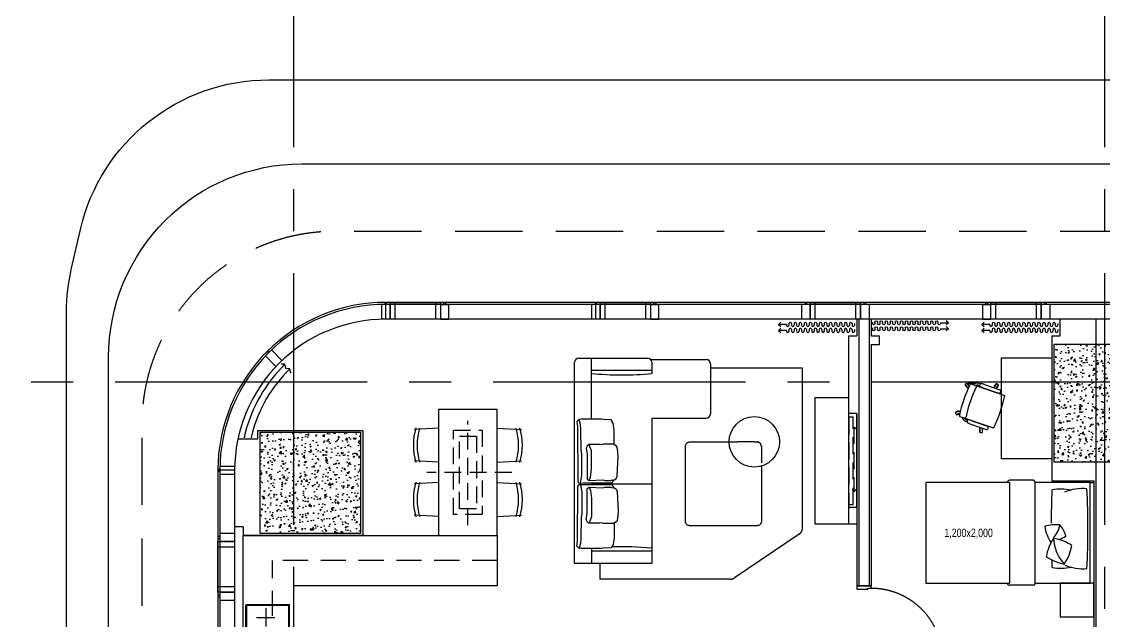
# Model space of a CAD drawing. Header units: millimetres. Extents: x 10000 to 302800, y 6800 to 229018.
# Drawn here: x 176093 to 188978, y 45828 to 52971 of the extents above; entities that cross this region are included whole.
import ezdxf
from ezdxf.enums import TextEntityAlignment as Align

# ---------------------------------------------------------------- set-up
doc = ezdxf.new("R2010")
doc.units = ezdxf.units.MM
doc.header["$LTSCALE"] = 400
doc.header["$MEASUREMENT"] = 0
for name, pattern in [('X-EXT_9F$0$DASHED', [3, 2, -1]), ('X-GRID_5~ROOF$0$CENTER2', [1.125, 0.75, -0.125, 0.125, -0.125]), ('X-ROOM TYPE-SR-2bay corner$0$4402_Xref_Grd Flr Pln$0$HIDDEN', [0.375, 0.25, -0.125]), ('X-ROOM TYPE-SR-2bay corner$0$CONTINOUS', [0]), ('X-ROOM TYPE-SR-2bay corner$0$DASHDOT', [1, 0.5, -0.25, 0, -0.25]), ('X-ROOM TYPE-SR-2bay corner$0$HIDDEN', [0.375, 0.25, -0.125]), ('X-ROOM TYPE-SR-2bay corner$0$X-ROOM TYPE-SR-1.3+1.7Bay$0$X-ROOM TYPE-SR-1.3+1.7Bay$0$HIDDEN2', [4.7625, 3.175, -1.5875]), ('X-ROOM TYPE-SR-2bay corner$0$X-ROOM TYPE-SR-2bay_1$0$PHANTOM2', [1.25, 0.625, -0.125, 0.125, -0.125, 0.125, -0.125])]:
    doc.linetypes.add(name, pattern=pattern)
doc.layers.get('0').update_dxf_attribs({"linetype": 'CONTINUOUS'})
for name, color, linetype in [('A-TXT1', 3, 'CONTINUOUS'), ('X-COL-9F$0$A-COL', 2, 'CONTINUOUS'), ('X-COL-9F$0$A-HAT', 252, 'CONTINUOUS'), ('X-EXT_9F$0$A-ELE3', 4, 'CONTINUOUS'), ('X-EXT_9F$0$A-ELES', 252, 'CONTINUOUS'), ('X-EXT_9F$0$A-OVHD', 7, 'X-EXT_9F$0$DASHED'), ('X-EXT_9F$0$A-WIN', 6, 'CONTINUOUS'), ('X-frame Hotel 9~19F$0$A-251', 251, 'CONTINUOUS'), ('X-frame Hotel 9~19F$0$A-WINF', 4, 'CONTINUOUS'), ('X-GRID_5~ROOF$0$A-CEN1', 1, 'X-GRID_5~ROOF$0$CENTER2'), ('X-ROOM TYPE-SR-2bay corner$0$.WA_Built-in_Lower', 252, 'CONTINUOUS'), ('X-ROOM TYPE-SR-2bay corner$0$.WA_Curtain', 252, 'CONTINUOUS'), ('X-ROOM TYPE-SR-2bay corner$0$.WA_Door Swing', 252, 'CONTINUOUS'), ('X-ROOM TYPE-SR-2bay corner$0$.WA_FP_Furn', 252, 'X-ROOM TYPE-SR-2bay corner$0$CONTINOUS'), ('X-ROOM TYPE-SR-2bay corner$0$.WA_Furn', 252, 'CONTINUOUS'), ('X-ROOM TYPE-SR-2bay corner$0$.WA_Furn hidden', 252, 'CONTINUOUS'), ('X-ROOM TYPE-SR-2bay corner$0$.WA_Light', 252, 'CONTINUOUS'), ('X-ROOM TYPE-SR-2bay corner$0$.WA_Sani-Fix', 252, 'CONTINUOUS'), ('X-ROOM TYPE-SR-2bay corner$0$.WA_Wall-Fin', 252, 'CONTINUOUS'), ('X-ROOM TYPE-SR-2bay corner$0$.WA_Wall-Finish', 252, 'CONTINUOUS'), ('X-ROOM TYPE-SR-2bay corner$0$A-WALD', 7, 'CONTINUOUS'), ('X-ROOM TYPE-SR-2bay corner$0$X-ROOM TYPE-SR-2bay_1$0$__Door-bomba', 252, 'CONTINUOUS'), ('X-ROOM TYPE-SR-2bay corner$0$X-ROOM TYPE-SR-3Bay$0$.WA_Furn', 252, 'CONTINUOUS')]:
    doc.layers.add(name, color=color, linetype=linetype)
doc.styles.add('X-ROOM TYPE-SR-2bay corner$0$Hrtext', font='', dxfattribs={"width": 0.8})
doc.styles.get('X-ROOM TYPE-SR-2bay corner$0$Hrtext').set_extended_font_data('Dotum')
doc.linetypes.add('X-ROOM TYPE-SR-2bay corner$0$BATTING', pattern='A,0.00254,-2.54,[134,ltypeshp.shx,S=2.54,R=0,X=-2.54,Y=0],-5.08,[134,ltypeshp.shx,S=2.54,R=180,X=2.54,Y=0],-2.54', length=10.16254)

# ---------------------------------------------------------------- blocks, each defined once
blk = doc.blocks.new('X-COL-9F$0$1200X1200_5~9F_C6B')
at = {"layer": 'X-COL-9F$0$A-HAT'}
h = blk.add_hatch(dxfattribs=at)
h.set_pattern_fill('AR-CONC', color=256)
h.set_pattern_definition([(50, (-174748.82, -65321.2), (182.18467, -15.93909), [19.05, -209.55]), (355, (-174748.82, -65321.2), (-35.24283, 191.05664), [15.24, -167.64]), (100.451, (-174733.63, -65322.53), (146.9425, 175.11669), [16.19, -178.09]), (46.1842, (-174748.82, -65270.4), (271.07904, -42.04233), [28.575, -314.325]), (96.6356, (-174726.23, -65273.9), (237.40423, 247.42556), [24.285, -267.135]), (351.184, (-174748.82, -65270.4), (237.4046, 247.4251), [22.86, -251.46]), (21, (-174723.42, -65283.1), (151.61488, -102.26552), [19.05, -209.55]), (326, (-174723.42, -65283.1), (61.80203, 184.18797), [15.24, -167.64]), (71.4514, (-174710.78, -65291.63), (213.41649, 81.92286), [16.19, -178.09]), (37.5, (-174748.817, -65321.206), (3.088603, 84.55504), [0, -165.608, 0, -170.18, 0, -168.275]), (7.5, (-174748.82, -65321.21), (66.819663, 100.180575), [0, -97.028, 0, -161.798, 0, -64.135]), (327.5, (-174805.46, -65321.206), (135.590595, -5.728744), [0, -63.5, 0, -198.12, 0, -262.89]), (317.5, (-174830.86, -65321.21), (148.12918, 25.42649), [0, -82.55, 0, -131.572, 0, -186.69])])
h.paths.add_polyline_path([(-600, 1150), (-600, -50), (600, -50), (600, 1150)])
at = {"layer": 'X-COL-9F$0$A-COL'}
blk.add_lwpolyline([(-600, -50), (600, -50), (600, 1150), (-600, 1150)], close=True, dxfattribs=at)
blk = doc.blocks.new('X-COL-9F$0$1200X1400_4~10F_C4A')
at = {"layer": 'X-COL-9F$0$A-HAT'}
h = blk.add_hatch(dxfattribs=at)
h.set_pattern_fill('AR-CONC', color=256)
h.set_pattern_definition([(50, (-225798.82, -65921.2), (182.18467, -15.93909), [19.05, -209.55]), (355, (-225798.82, -65921.2), (-35.24283, 191.05664), [15.24, -167.64]), (100.451, (-225783.63, -65922.53), (146.9425, 175.11669), [16.19, -178.09]), (46.1842, (-225798.82, -65870.4), (271.07904, -42.04233), [28.575, -314.325]), (96.6356, (-225776.23, -65873.9), (237.40423, 247.42556), [24.285, -267.135]), (351.184, (-225798.82, -65870.4), (237.4046, 247.42512), [22.86, -251.46]), (21, (-225773.42, -65883.1), (151.61488, -102.26552), [19.05, -209.55]), (326, (-225773.42, -65883.1), (61.80203, 184.18797), [15.24, -167.64]), (71.4514, (-225760.78, -65891.63), (213.41649, 81.92286), [16.19, -178.09]), (37.5, (-225798.817, -65921.206), (3.088603, 84.555039), [0, -165.608, 0, -170.18, 0, -168.275]), (7.5, (-225798.82, -65921.21), (66.819663, 100.180575), [0, -97.028, 0, -161.798, 0, -64.135]), (327.5, (-225855.46, -65921.206), (135.590595, -5.728744), [0, -63.5, 0, -198.12, 0, -262.89]), (317.5, (-225880.86, -65921.21), (148.12918, 25.42649), [0, -82.55, 0, -131.572, 0, -186.69])])
h.paths.add_polyline_path([(600, 1600), (-600, 1600), (-600, 200), (600, 200)])
at = {"layer": 'X-COL-9F$0$A-COL'}
blk.add_lwpolyline([(-600, 200), (600, 200), (600, 1600), (-600, 1600)], close=True, dxfattribs=at)
blk = doc.blocks.new('X-COL-9F')
at = {"layer": 'X-COL-9F$0$A-COL'}
for name, p in [('X-COL-9F$0$1200X1400_4~10F_C4A', (184199, 65921)), ('X-COL-9F$0$1200X1200_5~9F_C6B', (174749, 65321))]:
    blk.add_blockref(name, p, dxfattribs=at)
blk = doc.blocks.new('X-frame Hotel 9~19F$0$frame_hotel(24Tglass)')
at = {"layer": 'X-frame Hotel 9~19F$0$A-WINF'}
for p, q in [((-50, 250), (50, 250)), ((-50, 74), (-50, 250)), ((50, 250), (50, 74)), ((-50, 74), (50, 74)), ((-11, 74), (-11, 50)), ((-11, 50), (11, 50)), ((11, 50), (11, 74))]:
    blk.add_line(p, q, dxfattribs=at)
blk = doc.blocks.new('X-frame Hotel 9~19F$0$2020082811061200', base_point=(236249, 38521))
at = {"layer": 'X-frame Hotel 9~19F$0$A-251'}
blk.add_line((236149, 38521), (236349, 38521), dxfattribs=at)
blk = doc.blocks.new('X-frame Hotel 9~19F$0$operable window')
for p, q in [((600, 200), (0, 200)), ((0, 200), (0, 0)), ((60, 200), (60, 0)), ((540, 0), (540, 200)), ((600, 0), (600, 200)), ((0, 0), (600, 0))]:
    blk.add_line(p, q)
blk = doc.blocks.new('X-frame Hotel 9~19F')
at = {"layer": 'X-frame Hotel 9~19F$0$A-251'}
for p, q in [((175649, 67821), (175649, 68021)), ((178149, 67821), (178149, 68021))]:
    blk.add_line(p, q, dxfattribs=at)
for p, rotation in [((175649, 68071), 180), ((178149, 68071), 180), ((180649, 68071), 180), ((181349, 68071), 180), ((183499, 68071), 180), ((174199, 67471), 224.9999998126873), ((173599, 66021), 270), ((173599, 65221), 270), ((173599, 64521), 270)]:
    blk.add_blockref('X-frame Hotel 9~19F$0$frame_hotel(24Tglass)', p, dxfattribs=dict(rotation=rotation))
at = {"xscale": -1, "rotation": 180}
for p in [(176349, 68071), (178849, 68071), (182799, 68071)]:
    blk.add_blockref('X-frame Hotel 9~19F$0$frame_hotel(24Tglass)', p, dxfattribs=at)
at = {"layer": 'X-frame Hotel 9~19F$0$A-251', "rotation": 180}
blk.add_blockref('X-frame Hotel 9~19F$0$2020082811061200', (173749, 66021), dxfattribs=at)
at = {"layer": 'X-frame Hotel 9~19F$0$A-WINF', "xscale": -1}
for p in [(176299, 67821), (178799, 67821), (181299, 67821), (183449, 67821)]:
    blk.add_blockref('X-frame Hotel 9~19F$0$operable window', p, dxfattribs=at)
at = {"layer": 'X-frame Hotel 9~19F$0$A-WINF', "xscale": -1.000000000000003, "rotation": 90}
blk.add_blockref('X-frame Hotel 9~19F$0$operable window', (173849, 65171), dxfattribs=at)
blk = doc.blocks.new('X-EXT_9F')
at = {"layer": 'X-EXT_9F$0$A-ELE3', "ltscale": 10}
blk.add_lwpolyline([(195249, 36521), (195249, 35721), (174649, 35721, -0.414214), (172349, 38021), (172349, 67371, -0.414214), (174649, 69671), (187999, 69671), (211949, 68021)], format="xyb", dxfattribs=at)
at = {"layer": 'X-EXT_9F$0$A-ELES'}
blk.add_lwpolyline([(195249, 36521), (195249, 35721), (174149, 35721, -0.414214), (171849, 38021), (171849, 67909, -0.056784), (171908, 68427), (172014, 68889, -0.349216), (174255, 70671), (188899, 70671), (216099, 68021)], format="xyb", dxfattribs=at)
at = {"layer": 'X-EXT_9F$0$A-ELES', "ltscale": 10}
blk.add_lwpolyline([(175649, 36721), (234349, 36721, 0.414214), (236149, 38521), (236149, 66021, 0.414214), (234349, 67821), (175649, 67821, 0.414214), (173849, 66021), (173849, 38521, 0.414214)], format="xyb", close=True, dxfattribs=at)
at = {"layer": 'X-EXT_9F$0$A-OVHD', "flags": 128}
blk.add_lwpolyline([(175049, 35721, -0.414214), (172749, 38021), (172749, 66571, -0.414214), (175049, 68871), (187149, 68871), (208149, 68021)], format="xyb", dxfattribs=at)
at = {"layer": 'X-EXT_9F$0$A-WIN', "ltscale": 10}
for points in [[(175649, 36521), (234349, 36521, 0.414214), (236349, 38521), (236349, 66021, 0.414214), (234349, 68021), (175649, 68021, 0.414214), (173649, 66021), (173649, 38521, 0.414214)], [(175649, 36545), (234349, 36545, 0.414214), (236325, 38521), (236325, 66021, 0.414214), (234349, 67997), (175649, 67997, 0.414214), (173673, 66021), (173673, 38521, 0.414214)]]:
    blk.add_lwpolyline(points, format="xyb", close=True, dxfattribs=at)
blk.add_blockref('X-frame Hotel 9~19F', (0, 0))
blk = doc.blocks.new('X-GRID_5~ROOF')
at = {"layer": 'X-GRID_5~ROOF$0$A-CEN1', "ltscale": 10}
for p, q in [((174549, 81871), (174549, 33068)), ((184199, 81871), (184199, 33068))]:
    blk.add_line(p, q, dxfattribs=at)
blk.add_lwpolyline([(251927, 67071), (158517, 67071)], dxfattribs=at)
blk = doc.blocks.new('X-ROOM TYPE-SR-2bay corner$0$窗帘')
for p, q in [((-375, 53), (-375, 71)), ((-375, -18), (-375, 0)), ((-345, 53), (-345, 71)), ((-345, -18), (-345, 0)), ((-315, 53), (-315, 71)), ((-315, -18), (-315, 0)), ((-285, 53), (-285, 71)), ((-285, -18), (-285, 0)), ((-255, 53), (-255, 71)), ((-255, -18), (-255, 0)), ((-225, 53), (-225, 71)), ((-225, -18), (-225, 0)), ((-195, 53), (-195, 71)), ((-195, -18), (-195, 0)), ((-165, 53), (-165, 71)), ((-165, -18), (-165, 0)), ((-135, 53), (-135, 71)), ((-135, -18), (-135, 0)), ((-105, 53), (-105, 71)), ((-105, -18), (-105, 0)), ((-75, 53), (-75, 71)), ((-75, -18), (-75, 0)), ((-45, 53), (-45, 71)), ((-45, -18), (-45, 0)), ((-15, 53), (-15, 71)), ((-15, -18), (-15, 0)), ((15, 53), (15, 71)), ((15, -18), (15, 0)), ((45, 53), (45, 71)), ((45, -18), (45, 0)), ((75, 53), (75, 71)), ((75, -18), (75, 0)), ((105, 53), (105, 71)), ((105, -18), (105, 0)), ((135, 53), (135, 71)), ((135, -18), (135, 0)), ((165, 53), (165, 71)), ((165, -18), (165, 0)), ((195, 53), (195, 71)), ((195, -18), (195, 0)), ((225, 53), (225, 71)), ((225, -18), (225, 0)), ((255, 53), (255, 71)), ((255, -18), (255, 0)), ((285, 53), (285, 71)), ((285, -18), (285, 0)), ((315, 53), (315, 71)), ((315, -18), (315, 0)), ((345, 53), (345, 71)), ((345, -18), (345, 0)), ((375, 53), (375, 71)), ((375, -18), (375, 0)), ((405, 53), (405, 71)), ((405, -18), (405, 0)), ((435, 62), (435, 71)), ((435, 62), (530, 62)), ((435, -9), (435, 0)), ((530, 62), (502, 87)), ((530, 62), (502, 37)), ((530, -9), (502, 16)), ((435, -9), (530, -9)), ((530, -9), (502, -34))]:
    blk.add_line(p, q)
for centre, start, end in [((-360, 71), 0, 180), ((-360, 0), 0, 180), ((-330, 53), 180, 0), ((-300, 71), 0, 180), ((-300, 0), 0, 180), ((-270, 53), 180, 0), ((-240, 71), 0, 180), ((-240, 0), 0, 180), ((-210, 53), 180, 0), ((-180, 71), 0, 180), ((-180, 0), 0, 180), ((-150, 53), 180, 0), ((-120, 71), 0, 180), ((-120, 0), 0, 180), ((-90, 53), 180, 0), ((-60, 71), 0, 180), ((-60, 0), 0, 180), ((-30, 53), 180, 0), ((0, 71), 0, 180), ((0, 0), 0, 180), ((30, 53), 180, 0), ((60, 71), 0, 180), ((60, 0), 0, 180), ((90, 53), 180, 0), ((120, 71), 0, 180), ((120, 0), 0, 180), ((150, 53), 180, 0), ((180, 71), 0, 180), ((180, 0), 0, 180), ((210, 53), 180, 0), ((240, 71), 0, 180), ((240, 0), 0, 180), ((270, 53), 180, 0), ((300, 71), 0, 180), ((300, 0), 0, 180), ((330, 53), 180, 0), ((360, 71), 0, 180), ((360, 0), 0, 180), ((390, 53), 180, 0), ((420, 71), 0, 180), ((420, 0), 0, 180), ((-330, -18), 180, 0), ((-270, -18), 180, 0), ((-210, -18), 180, 0), ((-150, -18), 180, 0), ((-90, -18), 180, 0), ((-30, -18), 180, 0), ((30, -18), 180, 0), ((90, -18), 180, 0), ((150, -18), 180, 0), ((210, -18), 180, 0), ((270, -18), 180, 0), ((330, -18), 180, 0), ((390, -18), 180, 0)]:
    blk.add_arc(centre, 15, start, end)
blk = doc.blocks.new('X-ROOM TYPE-SR-2bay corner$0$A$C77B47CFB')
at = {"layer": 'X-ROOM TYPE-SR-2bay corner$0$.WA_Furn'}
for p, q in [((50, 0, 0), (50, 920, 0)), ((50, 920, 0), (2447, 920, 0)), ((2497, 870, 0), (2497, 50, 0)), ((230, 720, 0), (50, 720, 0)), ((1010, 720, 0), (990, 720, 0)), ((1000, 720, 0), (1000, 0, 0)), ((1770, 720, 0), (2497, 720, 0)), ((2480, 13, 0), (2480, -648, 0)), ((1783, 0, 0), (50, 0, 0)), ((1783, 0, 0), (1783, -648, 0)), ((2447, 0, 0), (2314, 0, 0)), ((2430, -698, 0), (1833, -698, 0))]:
    blk.add_line(p, q, dxfattribs=at)
at = {"layer": 'X-ROOM TYPE-SR-2bay corner$0$.WA_Furn', "elevation": 0}
for points in [[(534, 447), (357, 447), (276, 462), (236, 486), (232, 535), (236, 550), (230, 600), (231, 666), (230, 738), (230, 793), (230, 842), (235, 869), (235, 869), (256, 891), (320, 883), (579, 883), (698, 881), (785, 881), (894, 881), (932, 881), (963, 881), (990, 872), (991, 858), (993, 849), (990, 814), (990, 471), (955, 457)], [(988, 850), (902, 834), (719, 834), (641, 834), (599, 841), (350, 844), (292, 851), (234, 863)], [(1466, 447), (1643, 447), (1724, 462), (1764, 486), (1768, 535), (1764, 550), (1770, 600), (1769, 666), (1770, 738), (1770, 793), (1770, 842), (1765, 869), (1765, 869), (1744, 891), (1680, 883), (1421, 883), (1302, 881), (1215, 881), (1106, 881), (1068, 881), (1037, 881), (1010, 872), (1009, 858), (1007, 849), (1010, 814), (1010, 471), (1045, 457)], [(1012, 850), (1098, 834), (1281, 834), (1359, 834), (1401, 841), (1650, 844), (1708, 851), (1766, 863)], [(197, 0), (197, 720)], [(960, 745), (922, 732), (825, 720), (606, 720), (567, 734), (531, 746), (530, 753)], [(1040, 745), (1078, 732), (1175, 720), (1394, 720), (1433, 734), (1469, 746), (1470, 753)], [(2350, 0), (2350, 720)]]:
    blk.add_lwpolyline(points, dxfattribs=at)
for points in [[(960, 745), (954, 583), (954, 583), (961, 554), (959, 488), (952, 474), (956, 454), (937, 425), (909, 412), (827, 407), (679, 399), (618, 405), (563, 414), (549, 425), (535, 446), (526, 461), (526, 482), (528, 581), (537, 599), (532, 622), (530, 753), (539, 761), (546, 770), (579, 780), (641, 771), (709, 771), (794, 771), (850, 771), (944, 771), (944, 771)], [(1040, 745), (1046, 583), (1046, 583), (1039, 554), (1041, 488), (1048, 474), (1044, 454), (1063, 425), (1091, 412), (1173, 407), (1321, 399), (1382, 405), (1437, 414), (1451, 425), (1465, 446), (1474, 461), (1474, 482), (1472, 581), (1463, 599), (1468, 622), (1470, 753), (1461, 761), (1454, 770), (1421, 780), (1359, 771), (1291, 771), (1206, 771), (1150, 771), (1056, 771), (1056, 771)]]:
    blk.add_lwpolyline(points, close=True, dxfattribs=at)
at = {"layer": 'X-ROOM TYPE-SR-2bay corner$0$.WA_Furn'}
for centre, radius, start, end in [((2447, 870, 0), 50, 0, 90), ((6032, 355, 0), 3735, 174.3863, 185.4483), ((-3485, 355, 0), 3735, 354.5517, 1.9026), ((2447, 50, 0), 50, 270, 0), ((1833, -648, 0), 50, 180, 270), ((2430, -648, 0), 50, 270, 0)]:
    blk.add_arc(centre, radius, start, end, dxfattribs=at)
blk = doc.blocks.new('X-ROOM TYPE-SR-2bay corner$0$DOOR-900')
at = {"linetype": 'X-ROOM TYPE-SR-2bay corner$0$X-ROOM TYPE-SR-2bay_1$0$PHANTOM2', "ltscale": 200}
blk.add_arc((-28, -85), 844, 180, 270, dxfattribs=at)
at = {"layer": 'X-ROOM TYPE-SR-2bay corner$0$X-ROOM TYPE-SR-2bay_1$0$__Door-bomba'}
for points in [[(-900, 85), (-860, 85), (-860, -45), (-872, -45), (-872, -85), (-900, -85)], [(0, 85), (-40, 85), (-40, -45), (-28, -45), (-28, -85), (0, -85)], [(-28, -85), (-28, -929), (-68, -929), (-68, -85)]]:
    blk.add_lwpolyline(points, close=True, dxfattribs=at)
blk = doc.blocks.new('X-ROOM TYPE-SR-2bay corner$0$X-ROOM TYPE-SR-3Bay$0$X-ROOM TYPE-SR-3Bay$0$A$Ca1b52838')
at = {"layer": 'X-ROOM TYPE-SR-2bay corner$0$.WA_Sani-Fix', "ltscale": 150}
for p, q in [((420, 390), (420, 170)), ((130, 260), (130, 90)), ((530, 280), (310, 280)), ((215, 175), (45, 175))]:
    blk.add_line(p, q, dxfattribs=at)
blk.add_lwpolyline([(10, 515), (565, 515, -0.414214), (575, 505), (575, 10, -0.414214), (565, 0), (10, 0, -0.414214), (0, 10), (0, 505, -0.414214)], format="xyb", close=True, dxfattribs=at)
blk.add_lwpolyline([(10, 505), (565, 505), (565, 10), (10, 10)], close=True, dxfattribs=at)
blk.add_circle((130, 390), 80, dxfattribs=at)
blk = doc.blocks.new('X-ROOM TYPE-SR-2bay corner')
at = {"linetype": 'X-ROOM TYPE-SR-2bay corner$0$X-ROOM TYPE-SR-1.3+1.7Bay$0$X-ROOM TYPE-SR-1.3+1.7Bay$0$HIDDEN2', "ltscale": 0.2}
blk.add_arc((183355, 65885), 16.6, 0, 90, dxfattribs=at)
at = {"layer": 'X-ROOM TYPE-SR-2bay corner$0$.WA_Built-in_Lower', "linetype": 'X-ROOM TYPE-SR-2bay corner$0$HIDDEN', "ltscale": 3}
for p in [(176974, 64946), (174299, 63386)]:
    blk.add_line(p, (174299, 64946), dxfattribs=at)
at = {"layer": 'X-ROOM TYPE-SR-2bay corner$0$.WA_Built-in_Lower'}
blk.add_lwpolyline([(173949, 63036), (173949, 65246), (176974, 65246), (176974, 64646), (174549, 64646), (174549, 63636)], dxfattribs=at)
at = {"layer": 'X-ROOM TYPE-SR-2bay corner$0$.WA_FP_Furn', "ltscale": 0.2}
for p, q in [((182544, 67047), (182562, 67060)), ((182567, 67012), (182544, 67045)), ((182545, 67043), (182544, 67042)), ((182588, 67026), (182565, 67060)), ((182567, 67012), (182578, 66996)), ((182570, 67008), (182569, 67007)), ((182658, 67053), (182577, 67053)), ((182588, 67027), (182590, 67023)), ((182612, 67052), (183015, 66913)), ((182715, 67029), (182699, 67034)), ((182722, 67050), (182706, 67056)), ((182758, 67004), (182942, 66941)), ((182771, 67043), (182956, 66980)), ((182894, 67021), (182881, 67005)), ((182891, 67017), (182890, 67018)), ((182894, 67021), (182918, 67053)), ((182915, 67006), (182908, 66996)), ((182912, 67001), (182912, 67002)), ((182914, 67005), (182939, 67038)), ((182917, 67051), (182916, 67052)), ((182921, 67054), (182939, 67040)), ((182937, 67036), (182938, 67035)), ((182434, 66687), (182427, 66708)), ((182467, 66722), (182429, 66711)), ((182475, 66698), (182436, 66686)), ((182439, 66687), (182439, 66685)), ((182467, 66722), (182486, 66729)), ((182472, 66725), (182472, 66724)), ((182474, 66698), (182479, 66699)), ((182479, 66663), (182881, 66525)), ((182480, 66699), (182480, 66698)), ((182573, 66618), (182557, 66624)), ((176274, 66523), (175987, 66507)), ((176974, 66523), (177261, 66507)), ((182566, 66597), (182550, 66602)), ((182609, 66572), (182793, 66508)), ((182622, 66611), (182807, 66547)), ((182719, 66519), (182718, 66519)), ((182719, 66514), (182718, 66473)), ((182719, 66513), (182719, 66534)), ((182745, 66514), (182744, 66473)), ((182745, 66513), (182745, 66525)), ((182746, 66518), (182745, 66518)), ((182719, 66476), (182717, 66476)), ((182720, 66472), (182742, 66471)), ((182744, 66476), (182745, 66475)), ((176274, 66116), (175987, 66132)), ((176974, 66116), (177261, 66132)), ((176274, 65876), (175987, 65861)), ((176974, 65876), (177261, 65861)), ((183071, 65876), (182074, 65876)), ((182074, 65876), (182074, 64676)), ((183355, 65902), (183071, 65902)), ((183071, 65876), (183071, 64676)), ((183371, 65885), (183371, 64667)), ((176274, 65470), (175987, 65485)), ((176974, 65470), (177261, 65485)), ((182074, 64676), (183071, 64676)), ((183355, 64651), (183071, 64651))]:
    blk.add_line(p, q, dxfattribs=at)
at = {"layer": 'X-ROOM TYPE-SR-2bay corner$0$.WA_FP_Furn', "ltscale": 300}
blk.add_line((181154, 66697), (181154, 65577), dxfattribs=at)
at = {"layer": 'X-ROOM TYPE-SR-2bay corner$0$.WA_FP_Furn', "linetype": 'X-ROOM TYPE-SR-2bay corner$0$HIDDEN', "ltscale": 2}
for p, q in [((180030, 66359), (179734, 66359)), ((180117, 66309), (180117, 66072))]:
    blk.add_line(p, q, dxfattribs=at)
at = {"layer": 'X-ROOM TYPE-SR-2bay corner$0$.WA_FP_Furn', "linetype": 'X-ROOM TYPE-SR-2bay corner$0$DASHDOT', "ltscale": 300}
blk.add_line((178194, 64910), (178194, 64723), dxfattribs=at)
at = {"layer": 'X-ROOM TYPE-SR-2bay corner$0$.WA_FP_Furn', "ltscale": 0.2}
for points in [[(183574, 67359), (183574, 66159), (182974, 66159), (182974, 67359)], [(176274, 65246), (176974, 65246), (176974, 66746), (176274, 66746)], [(184031, 64676), (184031, 65876), (184074, 65876), (184074, 64676)], [(183674, 64676), (183674, 64276), (184074, 64276), (184074, 64676)]]:
    blk.add_lwpolyline(points, close=True, dxfattribs=at)
at = {"layer": 'X-ROOM TYPE-SR-2bay corner$0$.WA_FP_Furn', "linetype": 'X-ROOM TYPE-SR-2bay corner$0$DASHDOT', "ltscale": 300}
for points in [[(179512, 67241), (180604, 67243), (180604, 67243)], [(180604, 67243), (180604, 65348)]]:
    blk.add_lwpolyline(points, dxfattribs=at)
at = {"layer": 'X-ROOM TYPE-SR-2bay corner$0$.WA_FP_Furn', "ltscale": 300}
blk.add_lwpolyline([(181154, 66883), (180754, 66883), (180754, 65383), (181154, 65383)], dxfattribs=at)
at = {"layer": 'X-ROOM TYPE-SR-2bay corner$0$.WA_FP_Furn', "ltscale": 200}
blk.add_lwpolyline([(180117, 66072), (180117, 65411, -0.414214), (180067, 65361), (179264, 65361, -0.414214), (179214, 65411), (179214, 66309, -0.414214), (179264, 66359), (179834, 66359)], format="xyb", dxfattribs=at)
at = {"layer": 'X-ROOM TYPE-SR-2bay corner$0$.WA_FP_Furn', "linetype": 'X-ROOM TYPE-SR-2bay corner$0$HIDDEN', "ltscale": 2}
blk.add_lwpolyline([(180030, 66359), (180067, 66359, -0.414214), (180117, 66309)], format="xyb", dxfattribs=at)
at = {"layer": 'X-ROOM TYPE-SR-2bay corner$0$.WA_FP_Furn', "ltscale": 0.2}
blk.add_lwpolyline([(183371, 64676), (184029, 64676), (184029, 65876), (183371, 65876)], dxfattribs=at)
at = {"layer": 'X-ROOM TYPE-SR-2bay corner$0$.WA_FP_Furn', "linetype": 'X-ROOM TYPE-SR-2bay corner$0$DASHDOT', "ltscale": 300}
blk.add_lwpolyline([(180568, 65260), (179799, 64740, -0.149832), (179743, 64723), (178194, 64723)], format="xyb", dxfattribs=at)
at = {"layer": 'X-ROOM TYPE-SR-2bay corner$0$.WA_FP_Furn', "ltscale": 0.2}
for centre, radius, start, end in [((183981, 66364), 1539, 153.6322, 168.4104), ((182547, 67039), 4.28, 124.9774, 207.4744), ((182657, 67096), 128, 207.4744, 223.3311), ((182545, 67046), 1.71, 124.9774, 214.9774), ((184058, 66337), 1539, 154.0712, 167.9699), ((182567, 67011), 4.28, 223.3311, 304.9774), ((182478, 66971), 128, 26.6881, 42.4804), ((182610, 67043), 8.55, 70.9774, 153.6322), ((182685, 66994), 65.2, 70.9774, 132.8241), ((182659, 67017), 17.1, 334.0712, 70.9774), ((182685, 66994), 42.5, 70.9774, 114.5616), ((182744, 67031), 28.9, 124.3662, 197.5886), ((182717, 67023), 1.05, 231.7919, 238.4115), ((182769, 67109), 101, 238.4115, 245.7023), ((182727, 67054), 1.05, 83.5433, 90.1629), ((182716, 66954), 101, 76.2525, 83.5433), ((182832, 67247), 253, 245.7023, 248.7872), ((182680, 66807), 253, 73.1675, 76.2525), ((182922, 67478), 501, 248.7872, 250.9774), ((182608, 66569), 501, 70.9774, 73.1675), ((183002, 66962), 128, 135.4744, 151.3311), ((182893, 67021), 4.28, 151.3311, 232.9774), ((182913, 67048), 4.28, 52.9774, 135.4744), ((182915, 67004), 4.28, 232.9774, 314.6237), ((182920, 67052), 1.71, 53.5043, 143.5043), ((182828, 67093), 128, 314.6237, 330.4804), ((182936, 67032), 4.28, 330.4804, 52.9774), ((182937, 67039), 1.71, 322.9774, 52.9774), ((181506, 67217), 1539, 333.2648, 348.6026), ((182947, 66954), 14.3, 250.9774, 277.4074), ((182947, 66958), 17.7, 277.4074, 301.1718), ((182951, 66966), 14.3, 44.5474, 70.9774), ((182945, 66960), 20.7, 301.1718, 321.9338), ((182949, 66964), 17.7, 20.783, 44.5474), ((182942, 66963), 24.6, 321.9338, 340.9774), ((182946, 66963), 20.7, 0.0209, 20.783), ((182942, 66963), 24.6, 340.9774, 0.0209), ((182435, 66714), 4.28, 114.4804, 196.9774), ((182486, 66601), 128, 98.6237, 114.4804), ((182436, 66688), 1.71, 196.9774, 286.9774), ((182443, 66687), 4.28, 196.9774, 279.4744), ((182423, 66809), 128, 279.4744, 295.3311), ((182468, 66723), 4.28, 16.9774, 98.6237), ((182482, 66671), 8.55, 168.4104, 250.9774), ((182476, 66697), 4.28, 295.3311, 16.9774), ((182571, 66664), 65.2, 189.1307, 250.9774), ((182536, 66661), 17.1, 250.9774, 347.9699), ((182571, 66664), 42.5, 207.3932, 250.9774), ((182595, 66599), 28.9, 124.3662, 197.5886), ((182578, 66621), 1.05, 83.5433, 90.1629), ((182567, 66522), 101, 76.2525, 83.5433), ((182531, 66375), 253, 73.1675, 76.2525), ((182459, 66137), 501, 70.9774, 73.1675), ((176726, 66320), 750, 163.9294, 196.0706), ((176726, 66320), 705, 163.2466, 196.7534), ((176523, 66320), 705, 343.2466, 16.7534), ((176523, 66320), 750, 343.9294, 16.0706), ((182568, 66591), 1.05, 231.7919, 238.4115), ((182620, 66676), 101, 238.4115, 245.7023), ((182683, 66814), 253, 245.7023, 248.7872), ((182772, 67046), 501, 248.7872, 250.9774), ((182841, 66494), 128, 170.6237, 186.4804), ((182718, 66514), 4.28, 88.9774, 170.6237), ((182746, 66514), 4.28, 7.3311, 88.9774), ((182623, 66498), 128, 351.4744, 7.3311), ((182798, 66522), 14.3, 250.9774, 277.4074), ((182798, 66525), 17.7, 277.4074, 301.1718), ((182802, 66534), 14.3, 44.5474, 70.9774), ((182796, 66528), 20.7, 301.1718, 321.9338), ((182800, 66531), 17.7, 20.783, 44.5474), ((182793, 66530), 24.6, 321.9338, 340.9774), ((182797, 66530), 20.7, 0.0209, 20.783), ((182793, 66530), 24.6, 340.9774, 0.0209), ((182717, 66480), 4.28, 186.4804, 268.9774), ((182720, 66473), 1.71, 178.4505, 268.4505), ((182742, 66473), 1.71, 268.9774, 358.9774), ((182745, 66480), 4.28, 268.9774, 351.4744), ((176726, 65673), 750, 163.9294, 196.0706), ((176726, 65673), 705, 163.2466, 196.7534), ((176523, 65673), 705, 343.2466, 16.7534), ((176523, 65673), 750, 343.9294, 16.0706), ((183070, 65878), 23.4, 87.3253, 185.2996), ((197328, 65218), 13764, 177.627, 179.2789), ((183682, 65220), 577, 78.2454, 100.5709), ((183945, 65241), 563, 85.2577, 113.0661), ((175056, 65326), 8948, 356.9524, 3.0476), ((183629, 64900), 473, 84.8967, 107.2347), ((184023, 65450), 543, 190.3935, 212.3303), ((183332, 65443), 347, 319.8753, 348.0843), ((183428, 65159), 322, 14.0165, 41.159), ((184064, 64893), 566, 145.8861, 169.9439), ((184056, 65223), 461, 181.5211, 223.8303), ((183499, 64662), 558, 55.8051, 80.0249), ((183463, 65694), 535, 291.3638, 301.339), ((183254, 65222), 566, 325.8861, 349.9439), ((183820, 65454), 558, 235.8051, 260.0249), ((190467, 65268), 6903, 182.6043, 183.3515), ((183684, 65455), 600, 259.6741, 281.6159), ((183945, 65386), 538, 246.4309, 274.8797), ((183070, 64674), 23.4, 174.7004, 272.6747), ((183355, 64667), 16.6, 270, 0.0029)]:
    blk.add_arc(centre, radius, start, end, dxfattribs=at)
at = {"layer": 'X-ROOM TYPE-SR-2bay corner$0$.WA_FP_Furn', "linetype": 'X-ROOM TYPE-SR-2bay corner$0$DASHDOT', "ltscale": 300}
blk.add_arc((180518, 65332), 87.9, 304.9949, 10.1273, dxfattribs=at)
at = {"layer": 'X-ROOM TYPE-SR-2bay corner$0$.WA_Furn'}
blk.add_circle((180034, 66360), 300, dxfattribs=at)
at = {"layer": 'X-ROOM TYPE-SR-2bay corner$0$.WA_Furn hidden', "linetype": 'X-ROOM TYPE-SR-2bay corner$0$HIDDEN', "ltscale": 2}
for points in [[(181158, 65614), (181208, 65614), (181208, 66653), (181158, 66653)], [(181218, 65763), (181254, 65799), (181254, 66507), (181218, 66536)]]:
    blk.add_lwpolyline(points, close=True, dxfattribs=at)
at = {"layer": 'X-ROOM TYPE-SR-2bay corner$0$.WA_Light', "linetype": 'X-ROOM TYPE-SR-2bay corner$0$4402_Xref_Grd Flr Pln$0$HIDDEN', "ltscale": 2}
for p, q in [((176624, 65368), (176624, 66612)), ((177146, 65996), (176136, 65996))]:
    blk.add_line(p, q, dxfattribs=at)
for points in [[(176455, 66499), (176796, 66499), (176796, 65493), (176455, 65493)], [(176525, 66429), (176726, 66429), (176726, 65563), (176525, 65563)]]:
    blk.add_lwpolyline(points, close=True, dxfattribs=at)
at = {"layer": 'X-ROOM TYPE-SR-2bay corner$0$.WA_Wall-Fin'}
for p, q in [((181254, 66697), (181154, 66697)), ((181254, 66697), (181254, 65577)), ((181254, 65577), (181154, 65577)), ((181154, 65577), (181154, 65383)), ((181154, 65383), (181254, 65383))]:
    blk.add_line(p, q, dxfattribs=at)
at = {"layer": 'X-ROOM TYPE-SR-2bay corner$0$.WA_Wall-Finish', "ltscale": 2}
for p, q in [((181254, 67821), (181254, 67621)), ((181424, 67821), (181424, 67621)), ((181424, 67521), (181424, 64646)), ((174406, 67242), (174447, 67284)), ((174464, 67187), (174505, 67229)), ((181254, 65651), (181254, 64646))]:
    blk.add_line(p, q, dxfattribs=at)
at = {"layer": 'X-ROOM TYPE-SR-2bay corner$0$.WA_Wall-Finish'}
for p, q in [((183674, 67621), (183674, 67821)), ((181154, 67621), (181254, 67621)), ((181154, 67621), (181154, 66697)), ((181424, 67621), (181524, 67621)), ((181424, 67521), (181524, 67521)), ((181524, 67521), (181524, 67621)), ((183574, 67621), (183674, 67621)), ((174124, 66496), (175374, 66496)), ((174124, 66396), (174124, 66496)), ((175374, 66496), (175374, 65246)), ((173889, 66396), (174124, 66396)), ((173949, 65346), (173849, 65346)), ((173949, 65346), (173949, 65246)), ((175374, 65246), (173949, 65246)), ((181254, 64646), (181424, 64646))]:
    blk.add_line(p, q, dxfattribs=at)
at = {"layer": 'X-ROOM TYPE-SR-2bay corner$0$.WA_Wall-Finish', "ltscale": 2}
for points in [[(183574, 67621), (183574, 65896), (184074, 65896), (184074, 63746)], [(174458, 67234), (174447, 67284), (174402, 67287)], [(174516, 67178), (174505, 67229), (174460, 67232)]]:
    blk.add_lwpolyline(points, dxfattribs=at)
at = {"layer": 'X-ROOM TYPE-SR-2bay corner$0$.WA_Wall-Finish', "linetype": 'X-ROOM TYPE-SR-2bay corner$0$BATTING', "ltscale": 0.02}
for points in [[(174406, 67242, 0.137342), (173962, 66409)], [(174464, 67187, 0.134663), (174044, 66409)]]:
    blk.add_lwpolyline(points, format="xyb", dxfattribs=at)
at = {"layer": 'X-ROOM TYPE-SR-2bay corner$0$.WA_Wall-Finish'}
blk.add_lwpolyline([(181254, 65577), (181254, 66697)], dxfattribs=at)
at = {"layer": 'X-ROOM TYPE-SR-2bay corner$0$A-WALD'}
for p, q in [((181279, 67821), (181279, 64646)), ((181399, 67821), (181399, 64646)), ((184099, 67821), (184099, 58871)), ((181279, 64646), (181399, 64646))]:
    blk.add_line(p, q, dxfattribs=at)
at = {"layer": 'X-ROOM TYPE-SR-2bay corner$0$.WA_Curtain', "rotation": 180.0000024579342}
for p in [(180851, 67750), (180851, 67750), (183270, 67750)]:
    blk.add_blockref('X-ROOM TYPE-SR-2bay corner$0$窗帘', p, dxfattribs=at)
at = {"layer": 'X-ROOM TYPE-SR-2bay corner$0$.WA_Curtain', "xscale": -1, "rotation": 179.9999974386793}
blk.add_blockref('X-ROOM TYPE-SR-2bay corner$0$窗帘', (181814, 67769), dxfattribs=at)
at = {"layer": 'X-ROOM TYPE-SR-2bay corner$0$.WA_Door Swing', "xscale": -1, "rotation": 90}
blk.add_blockref('X-ROOM TYPE-SR-2bay corner$0$DOOR-900', (181339, 63746), dxfattribs=at)
at = {"layer": 'X-ROOM TYPE-SR-2bay corner$0$.WA_Furn', "ltscale": 100, "rotation": 90}
blk.add_blockref('X-ROOM TYPE-SR-2bay corner$0$A$C77B47CFB', (178814, 64860), dxfattribs=at)
at = {"layer": 'X-ROOM TYPE-SR-2bay corner$0$X-ROOM TYPE-SR-3Bay$0$.WA_Furn', "rotation": 90}
blk.add_blockref('X-ROOM TYPE-SR-2bay corner$0$X-ROOM TYPE-SR-3Bay$0$X-ROOM TYPE-SR-3Bay$0$A$Ca1b52838', (174499, 63849), dxfattribs=at)
at = {"layer": 'X-ROOM TYPE-SR-2bay corner$0$.WA_Built-in_Lower', "ltscale": 2, "style": 'X-ROOM TYPE-SR-2bay corner$0$Hrtext', "width": 0.8}
blk.add_text('1,200x2,000', height=100, dxfattribs=at).set_placement((182584, 65276), align=Align.MIDDLE_CENTER)
blk = doc.blocks.new('X-INT-HOTEL-9F~20F')
blk.add_blockref('X-ROOM TYPE-SR-2bay corner', (0, 0))
blk = doc.blocks.new('X-BASE-9F')
for name in ['X-GRID_5~ROOF', 'X-EXT_9F', 'X-COL-9F']:
    blk.add_blockref(name, (0, 0))
blk.add_blockref('X-INT-HOTEL-9F~20F', (0, 0))

msp = doc.modelspace()

# ---------------------------------------------------------------- block references
at = {"layer": 'A-TXT1'}
msp.add_blockref('X-BASE-9F', (4779, -18394), dxfattribs=at)

doc.saveas('drawing.dxf')
